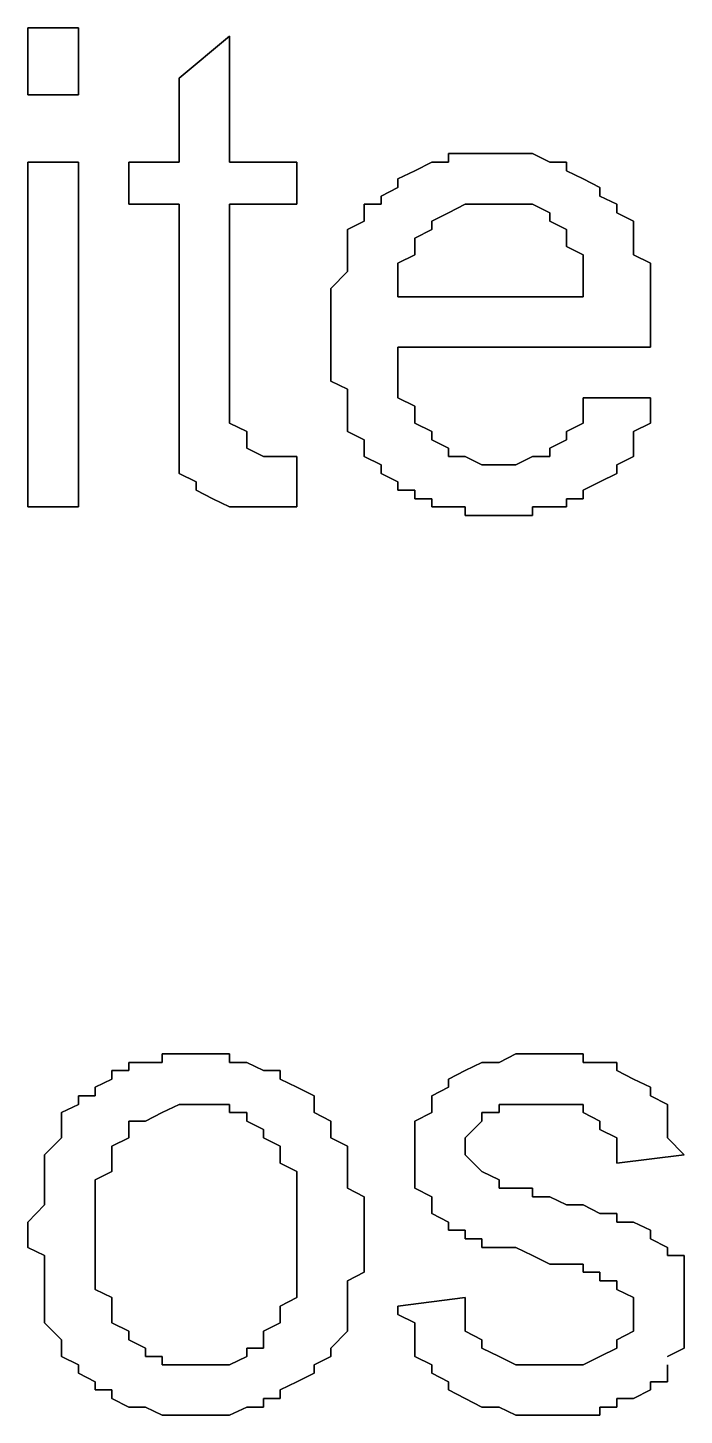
# Model space of a CAD drawing. Header units: metres. Extents: x 2.9 to 42.8, y 1.7 to 28.7.
# Drawn here: x 37.9977 to 38.1353, y 21.3572 to 21.6482 of the extents above; entities that cross this region are included whole.
import ezdxf

# ---------------------------------------------------------------- set-up
doc = ezdxf.new("R2010")
doc.units = ezdxf.units.M
doc.layers.add('GRIS', color=8, linetype='Continuous')

msp = doc.modelspace()

# ---------------------------------------------------------------- linework, layer by layer
at = {"layer": 'GRIS', "lineweight": -3}
for points in [[(38.0083, 21.6482), (37.9977, 21.6482), (38.0083, 21.6482)], [(37.9977, 21.6482), (37.9977, 21.6341), (37.9977, 21.6482)], [(38.0083, 21.6341), (38.0083, 21.6482), (38.0083, 21.6341)], [(38.04, 21.6464), (38.0294, 21.6376), (38.04, 21.6464)], [(38.04, 21.62), (38.04, 21.6464), (38.04, 21.62)], [(38.0294, 21.6376), (38.0294, 21.62), (38.0294, 21.6376)], [(37.9977, 21.6341), (38.0083, 21.6341), (37.9977, 21.6341)], [(38.0894, 21.6218), (38.0859, 21.6218), (38.0894, 21.6218)], [(38.0859, 21.6218), (38.0859, 21.62), (38.0859, 21.6218)], [(38.0929, 21.6218), (38.0894, 21.6218), (38.0929, 21.6218)], [(38.0965, 21.6218), (38.0929, 21.6218), (38.0965, 21.6218)], [(38.1, 21.6218), (38.0965, 21.6218), (38.1, 21.6218)], [(38.1035, 21.6218), (38.1, 21.6218), (38.1035, 21.6218)], [(38.1071, 21.62), (38.1035, 21.6218), (38.1071, 21.62)], [(38.0083, 21.62), (37.9977, 21.62), (38.0083, 21.62)], [(37.9977, 21.62), (37.9977, 21.5477), (37.9977, 21.62)], [(38.0083, 21.5477), (38.0083, 21.62), (38.0083, 21.5477)], [(38.0294, 21.62), (38.0189, 21.62), (38.0294, 21.62)], [(38.0189, 21.62), (38.0189, 21.6112), (38.0189, 21.62)], [(38.0541, 21.62), (38.04, 21.62), (38.0541, 21.62)], [(38.0541, 21.6112), (38.0541, 21.62), (38.0541, 21.6112)], [(38.0824, 21.62), (38.0788, 21.6182), (38.0824, 21.62)], [(38.0859, 21.62), (38.0824, 21.62), (38.0859, 21.62)], [(38.1106, 21.62), (38.1071, 21.62), (38.1106, 21.62)], [(38.1106, 21.6182), (38.1106, 21.62), (38.1106, 21.6182)], [(38.0788, 21.6182), (38.0753, 21.6165), (38.0788, 21.6182)], [(38.0753, 21.6165), (38.0753, 21.6147), (38.0753, 21.6165)], [(38.1141, 21.6165), (38.1106, 21.6182), (38.1141, 21.6165)], [(38.1176, 21.6147), (38.1141, 21.6165), (38.1176, 21.6147)], [(38.0753, 21.6147), (38.0718, 21.6129), (38.0753, 21.6147)], [(38.0718, 21.6129), (38.0718, 21.6112), (38.0718, 21.6129)], [(38.1176, 21.6129), (38.1176, 21.6147), (38.1176, 21.6129)], [(38.1212, 21.6112), (38.1176, 21.6129), (38.1212, 21.6112)], [(38.0189, 21.6112), (38.0294, 21.6112), (38.0189, 21.6112)], [(38.0294, 21.6112), (38.0294, 21.5688), (38.0294, 21.6112)], [(38.04, 21.5688), (38.04, 21.6112), (38.04, 21.5688)], [(38.04, 21.6112), (38.0541, 21.6112), (38.04, 21.6112)], [(38.0718, 21.6112), (38.0682, 21.6112), (38.0718, 21.6112)], [(38.0682, 21.6112), (38.0682, 21.6094), (38.0682, 21.6112)], [(38.0859, 21.6094), (38.0894, 21.6112), (38.0859, 21.6094)], [(38.0894, 21.6112), (38.0929, 21.6112), (38.0894, 21.6112)], [(38.0929, 21.6112), (38.0965, 21.6112), (38.0929, 21.6112)], [(38.0965, 21.6112), (38.1, 21.6112), (38.0965, 21.6112)], [(38.1, 21.6112), (38.1035, 21.6112), (38.1, 21.6112)], [(38.1035, 21.6112), (38.1071, 21.6094), (38.1035, 21.6112)], [(38.1212, 21.6094), (38.1212, 21.6112), (38.1212, 21.6094)], [(38.0682, 21.6076), (38.0647, 21.6059), (38.0682, 21.6076)], [(38.0682, 21.6094), (38.0682, 21.6076), (38.0682, 21.6094)], [(38.0824, 21.6076), (38.0859, 21.6094), (38.0824, 21.6076)], [(38.0824, 21.6059), (38.0824, 21.6076), (38.0824, 21.6059)], [(38.1071, 21.6094), (38.1071, 21.6076), (38.1071, 21.6094)], [(38.1071, 21.6076), (38.1106, 21.6059), (38.1071, 21.6076)], [(38.1247, 21.6076), (38.1212, 21.6094), (38.1247, 21.6076)], [(38.1247, 21.6059), (38.1247, 21.6076), (38.1247, 21.6059)], [(38.0647, 21.6059), (38.0647, 21.6023), (38.0647, 21.6059)], [(38.0788, 21.6041), (38.0824, 21.6059), (38.0788, 21.6041)], [(38.0788, 21.6023), (38.0788, 21.6041), (38.0788, 21.6023)], [(38.1106, 21.6059), (38.1106, 21.6041), (38.1106, 21.6059)], [(38.1106, 21.6041), (38.1106, 21.6023), (38.1106, 21.6041)], [(38.1247, 21.6023), (38.1247, 21.6059), (38.1247, 21.6023)], [(38.0647, 21.6023), (38.0647, 21.6006), (38.0647, 21.6023)], [(38.0788, 21.6006), (38.0788, 21.6023), (38.0788, 21.6006)], [(38.1106, 21.6023), (38.1141, 21.6006), (38.1106, 21.6023)], [(38.1247, 21.6006), (38.1247, 21.6023), (38.1247, 21.6006)], [(38.0647, 21.6006), (38.0647, 21.5988), (38.0647, 21.6006)], [(38.0647, 21.5988), (38.0647, 21.5971), (38.0647, 21.5988)], [(38.0753, 21.5988), (38.0788, 21.6006), (38.0753, 21.5988)], [(38.0753, 21.5971), (38.0753, 21.5988), (38.0753, 21.5971)], [(38.1141, 21.6006), (38.1141, 21.5988), (38.1141, 21.6006)], [(38.1141, 21.5988), (38.1141, 21.5971), (38.1141, 21.5988)], [(38.1282, 21.5988), (38.1247, 21.6006), (38.1282, 21.5988)], [(38.1282, 21.5971), (38.1282, 21.5988), (38.1282, 21.5971)], [(38.0647, 21.5971), (38.0612, 21.5935), (38.0647, 21.5971)], [(38.0753, 21.5935), (38.0753, 21.5971), (38.0753, 21.5935)], [(38.1141, 21.5971), (38.1141, 21.5935), (38.1141, 21.5971)], [(38.1282, 21.5935), (38.1282, 21.5971), (38.1282, 21.5935)], [(38.0612, 21.5935), (38.0612, 21.5918), (38.0612, 21.5935)], [(38.0753, 21.5918), (38.0753, 21.5935), (38.0753, 21.5918)], [(38.1141, 21.5935), (38.1141, 21.5918), (38.1141, 21.5935)], [(38.1282, 21.5918), (38.1282, 21.5935), (38.1282, 21.5918)], [(38.0612, 21.5918), (38.0612, 21.5882), (38.0612, 21.5918)], [(38.1141, 21.5918), (38.0753, 21.5918), (38.1141, 21.5918)], [(38.1282, 21.5882), (38.1282, 21.5918), (38.1282, 21.5882)], [(38.0612, 21.5882), (38.0612, 21.5865), (38.0612, 21.5882)], [(38.0612, 21.5865), (38.0612, 21.5829), (38.0612, 21.5865)], [(38.1282, 21.5865), (38.1282, 21.5882), (38.1282, 21.5865)], [(38.1282, 21.5847), (38.1282, 21.5865), (38.1282, 21.5847)], [(38.1282, 21.5829), (38.1282, 21.5847), (38.1282, 21.5829)], [(38.0612, 21.5829), (38.0612, 21.5812), (38.0612, 21.5829)], [(38.0612, 21.5812), (38.0612, 21.5794), (38.0612, 21.5812)], [(38.0753, 21.5777), (38.0753, 21.5812), (38.0753, 21.5777)], [(38.0753, 21.5812), (38.1282, 21.5812), (38.0753, 21.5812)], [(38.1282, 21.5812), (38.1282, 21.5829), (38.1282, 21.5812)], [(38.0612, 21.5794), (38.0612, 21.5759), (38.0612, 21.5794)], [(38.0753, 21.5759), (38.0753, 21.5777), (38.0753, 21.5759)], [(38.0612, 21.5759), (38.0612, 21.5741), (38.0612, 21.5759)], [(38.0753, 21.5724), (38.0753, 21.5759), (38.0753, 21.5724)], [(38.0612, 21.5741), (38.0647, 21.5724), (38.0612, 21.5741)], [(38.0647, 21.5724), (38.0647, 21.5688), (38.0647, 21.5724)], [(38.0753, 21.5706), (38.0753, 21.5724), (38.0753, 21.5706)], [(38.0788, 21.5688), (38.0753, 21.5706), (38.0788, 21.5688)], [(38.1141, 21.5706), (38.1141, 21.5688), (38.1141, 21.5706)], [(38.1282, 21.5706), (38.1141, 21.5706), (38.1282, 21.5706)], [(38.1282, 21.5671), (38.1282, 21.5706), (38.1282, 21.5671)], [(38.0294, 21.5688), (38.0294, 21.5653), (38.0294, 21.5688)], [(38.04, 21.5653), (38.04, 21.5688), (38.04, 21.5653)], [(38.0647, 21.5688), (38.0647, 21.5671), (38.0647, 21.5688)], [(38.0647, 21.5671), (38.0647, 21.5653), (38.0647, 21.5671)], [(38.0788, 21.5671), (38.0788, 21.5688), (38.0788, 21.5671)], [(38.0788, 21.5653), (38.0788, 21.5671), (38.0788, 21.5653)], [(38.1141, 21.5688), (38.1141, 21.5671), (38.1141, 21.5688)], [(38.1141, 21.5671), (38.1141, 21.5653), (38.1141, 21.5671)], [(38.1282, 21.5653), (38.1282, 21.5671), (38.1282, 21.5653)], [(38.0294, 21.5653), (38.0294, 21.5618), (38.0294, 21.5653)], [(38.0436, 21.5635), (38.04, 21.5653), (38.0436, 21.5635)], [(38.0436, 21.5618), (38.0436, 21.5635), (38.0436, 21.5618)], [(38.0647, 21.5653), (38.0647, 21.5635), (38.0647, 21.5653)], [(38.0647, 21.5635), (38.0682, 21.5618), (38.0647, 21.5635)], [(38.0824, 21.5635), (38.0788, 21.5653), (38.0824, 21.5635)], [(38.0824, 21.5618), (38.0824, 21.5635), (38.0824, 21.5618)], [(38.1141, 21.5653), (38.1106, 21.5635), (38.1141, 21.5653)], [(38.1106, 21.5635), (38.1106, 21.5618), (38.1106, 21.5635)], [(38.1247, 21.5635), (38.1282, 21.5653), (38.1247, 21.5635)], [(38.1247, 21.56), (38.1247, 21.5635), (38.1247, 21.56)], [(38.0294, 21.5618), (38.0294, 21.56), (38.0294, 21.5618)], [(38.0436, 21.56), (38.0436, 21.5618), (38.0436, 21.56)], [(38.0682, 21.5618), (38.0682, 21.56), (38.0682, 21.5618)], [(38.0859, 21.56), (38.0824, 21.5618), (38.0859, 21.56)], [(38.1106, 21.5618), (38.1071, 21.56), (38.1106, 21.5618)], [(38.0294, 21.56), (38.0294, 21.5583), (38.0294, 21.56)], [(38.0294, 21.5583), (38.0294, 21.5565), (38.0294, 21.5583)], [(38.0471, 21.5583), (38.0436, 21.56), (38.0471, 21.5583)], [(38.0506, 21.5583), (38.0471, 21.5583), (38.0506, 21.5583)], [(38.0541, 21.5583), (38.0506, 21.5583), (38.0541, 21.5583)], [(38.0541, 21.5477), (38.0541, 21.5583), (38.0541, 21.5477)], [(38.0682, 21.56), (38.0682, 21.5583), (38.0682, 21.56)], [(38.0682, 21.5583), (38.0718, 21.5565), (38.0682, 21.5583)], [(38.0859, 21.5583), (38.0859, 21.56), (38.0859, 21.5583)], [(38.0894, 21.5583), (38.0859, 21.5583), (38.0894, 21.5583)], [(38.0929, 21.5565), (38.0894, 21.5583), (38.0929, 21.5565)], [(38.1035, 21.5583), (38.1, 21.5565), (38.1035, 21.5583)], [(38.1071, 21.5583), (38.1035, 21.5583), (38.1071, 21.5583)], [(38.1071, 21.56), (38.1071, 21.5583), (38.1071, 21.56)], [(38.1212, 21.5565), (38.1247, 21.5583), (38.1212, 21.5565)], [(38.1247, 21.5583), (38.1247, 21.56), (38.1247, 21.5583)], [(38.0294, 21.5565), (38.0294, 21.5547), (38.0294, 21.5565)], [(38.0294, 21.5547), (38.033, 21.553), (38.0294, 21.5547)], [(38.0718, 21.5565), (38.0718, 21.5547), (38.0718, 21.5565)], [(38.0718, 21.5547), (38.0753, 21.553), (38.0718, 21.5547)], [(38.0965, 21.5565), (38.0929, 21.5565), (38.0965, 21.5565)], [(38.1, 21.5565), (38.0965, 21.5565), (38.1, 21.5565)], [(38.1176, 21.553), (38.1212, 21.5547), (38.1176, 21.553)], [(38.1212, 21.5547), (38.1212, 21.5565), (38.1212, 21.5547)], [(38.033, 21.553), (38.033, 21.5512), (38.033, 21.553)], [(38.0753, 21.553), (38.0753, 21.5512), (38.0753, 21.553)], [(38.1141, 21.5512), (38.1176, 21.553), (38.1141, 21.5512)], [(38.033, 21.5512), (38.0365, 21.5494), (38.033, 21.5512)], [(38.0365, 21.5494), (38.04, 21.5477), (38.0365, 21.5494)], [(38.0753, 21.5512), (38.0788, 21.5512), (38.0753, 21.5512)], [(38.0788, 21.5512), (38.0788, 21.5494), (38.0788, 21.5512)], [(38.0788, 21.5494), (38.0824, 21.5494), (38.0788, 21.5494)], [(38.0824, 21.5494), (38.0824, 21.5477), (38.0824, 21.5494)], [(38.1106, 21.5477), (38.1106, 21.5494), (38.1106, 21.5477)], [(38.1106, 21.5494), (38.1141, 21.5494), (38.1106, 21.5494)], [(38.1141, 21.5494), (38.1141, 21.5512), (38.1141, 21.5494)], [(37.9977, 21.5477), (38.0083, 21.5477), (37.9977, 21.5477)], [(38.04, 21.5477), (38.0436, 21.5477), (38.04, 21.5477)], [(38.0436, 21.5477), (38.0471, 21.5477), (38.0436, 21.5477)], [(38.0471, 21.5477), (38.0506, 21.5477), (38.0471, 21.5477)], [(38.0506, 21.5477), (38.0541, 21.5477), (38.0506, 21.5477)], [(38.0824, 21.5477), (38.0859, 21.5477), (38.0824, 21.5477)], [(38.0859, 21.5477), (38.0894, 21.5477), (38.0859, 21.5477)], [(38.0894, 21.5477), (38.0894, 21.5459), (38.0894, 21.5477)], [(38.0894, 21.5459), (38.0929, 21.5459), (38.0894, 21.5459)], [(38.0929, 21.5459), (38.0965, 21.5459), (38.0929, 21.5459)], [(38.0965, 21.5459), (38.1, 21.5459), (38.0965, 21.5459)], [(38.1, 21.5459), (38.1035, 21.5459), (38.1, 21.5459)], [(38.1035, 21.5459), (38.1035, 21.5477), (38.1035, 21.5459)], [(38.1035, 21.5477), (38.1071, 21.5477), (38.1035, 21.5477)], [(38.1071, 21.5477), (38.1106, 21.5477), (38.1071, 21.5477)], [(38.0294, 21.433), (38.0259, 21.433), (38.0294, 21.433)], [(38.0259, 21.433), (38.0259, 21.4312), (38.0259, 21.433)], [(38.033, 21.433), (38.0294, 21.433), (38.033, 21.433)], [(38.0365, 21.433), (38.033, 21.433), (38.0365, 21.433)], [(38.04, 21.433), (38.0365, 21.433), (38.04, 21.433)], [(38.04, 21.4312), (38.04, 21.433), (38.04, 21.4312)], [(38.1, 21.433), (38.0965, 21.4312), (38.1, 21.433)], [(38.1035, 21.433), (38.1, 21.433), (38.1035, 21.433)], [(38.1071, 21.433), (38.1035, 21.433), (38.1071, 21.433)], [(38.1106, 21.433), (38.1071, 21.433), (38.1106, 21.433)], [(38.1141, 21.433), (38.1106, 21.433), (38.1141, 21.433)], [(38.1141, 21.4312), (38.1141, 21.433), (38.1141, 21.4312)], [(38.0189, 21.4295), (38.0153, 21.4295), (38.0189, 21.4295)], [(38.0153, 21.4295), (38.0153, 21.4277), (38.0153, 21.4295)], [(38.0224, 21.4312), (38.0189, 21.4312), (38.0224, 21.4312)], [(38.0189, 21.4312), (38.0189, 21.4295), (38.0189, 21.4312)], [(38.0259, 21.4312), (38.0224, 21.4312), (38.0259, 21.4312)], [(38.0436, 21.4312), (38.04, 21.4312), (38.0436, 21.4312)], [(38.0471, 21.4295), (38.0436, 21.4312), (38.0471, 21.4295)], [(38.0506, 21.4295), (38.0471, 21.4295), (38.0506, 21.4295)], [(38.0506, 21.4277), (38.0506, 21.4295), (38.0506, 21.4277)], [(38.0894, 21.4295), (38.0859, 21.4277), (38.0894, 21.4295)], [(38.0929, 21.4312), (38.0894, 21.4295), (38.0929, 21.4312)], [(38.0965, 21.4312), (38.0929, 21.4312), (38.0965, 21.4312)], [(38.1176, 21.4312), (38.1141, 21.4312), (38.1176, 21.4312)], [(38.1212, 21.4312), (38.1176, 21.4312), (38.1212, 21.4312)], [(38.1212, 21.4295), (38.1212, 21.4312), (38.1212, 21.4295)], [(38.1247, 21.4277), (38.1212, 21.4295), (38.1247, 21.4277)], [(38.0153, 21.4277), (38.0118, 21.426), (38.0153, 21.4277)], [(38.0541, 21.426), (38.0506, 21.4277), (38.0541, 21.426)], [(38.0859, 21.4277), (38.0859, 21.426), (38.0859, 21.4277)], [(38.1282, 21.426), (38.1247, 21.4277), (38.1282, 21.426)], [(38.0118, 21.4242), (38.0083, 21.4242), (38.0118, 21.4242)], [(38.0083, 21.4242), (38.0083, 21.4224), (38.0083, 21.4242)], [(38.0118, 21.426), (38.0118, 21.4242), (38.0118, 21.426)], [(38.0577, 21.4242), (38.0541, 21.426), (38.0577, 21.4242)], [(38.0577, 21.4224), (38.0577, 21.4242), (38.0577, 21.4224)], [(38.0859, 21.426), (38.0824, 21.4242), (38.0859, 21.426)], [(38.0824, 21.4242), (38.0824, 21.4224), (38.0824, 21.4242)], [(38.1282, 21.4242), (38.1282, 21.426), (38.1282, 21.4242)], [(38.1318, 21.4224), (38.1282, 21.4242), (38.1318, 21.4224)], [(38.0083, 21.4224), (38.0048, 21.4207), (38.0083, 21.4224)], [(38.0048, 21.4207), (38.0048, 21.4189), (38.0048, 21.4207)], [(38.0224, 21.4189), (38.0259, 21.4207), (38.0224, 21.4189)], [(38.0259, 21.4207), (38.0294, 21.4224), (38.0259, 21.4207)], [(38.0294, 21.4224), (38.033, 21.4224), (38.0294, 21.4224)], [(38.033, 21.4224), (38.0365, 21.4224), (38.033, 21.4224)], [(38.0365, 21.4224), (38.04, 21.4224), (38.0365, 21.4224)], [(38.04, 21.4224), (38.04, 21.4207), (38.04, 21.4224)], [(38.04, 21.4207), (38.0436, 21.4207), (38.04, 21.4207)], [(38.0436, 21.4207), (38.0436, 21.4189), (38.0436, 21.4207)], [(38.0577, 21.4207), (38.0577, 21.4224), (38.0577, 21.4207)], [(38.0612, 21.4189), (38.0577, 21.4207), (38.0612, 21.4189)], [(38.0824, 21.4207), (38.0788, 21.4189), (38.0824, 21.4207)], [(38.0824, 21.4224), (38.0824, 21.4207), (38.0824, 21.4224)], [(38.0929, 21.4189), (38.0929, 21.4207), (38.0929, 21.4189)], [(38.0929, 21.4207), (38.0965, 21.4207), (38.0929, 21.4207)], [(38.0965, 21.4207), (38.0965, 21.4224), (38.0965, 21.4207)], [(38.0965, 21.4224), (38.1, 21.4224), (38.0965, 21.4224)], [(38.1, 21.4224), (38.1035, 21.4224), (38.1, 21.4224)], [(38.1035, 21.4224), (38.1071, 21.4224), (38.1035, 21.4224)], [(38.1071, 21.4224), (38.1106, 21.4224), (38.1071, 21.4224)], [(38.1106, 21.4224), (38.1141, 21.4224), (38.1106, 21.4224)], [(38.1141, 21.4224), (38.1141, 21.4207), (38.1141, 21.4224)], [(38.1141, 21.4207), (38.1176, 21.4189), (38.1141, 21.4207)], [(38.1318, 21.4207), (38.1318, 21.4224), (38.1318, 21.4207)], [(38.1318, 21.4171), (38.1318, 21.4207), (38.1318, 21.4171)], [(38.0048, 21.4189), (38.0048, 21.4171), (38.0048, 21.4189)], [(38.0189, 21.4171), (38.0189, 21.4189), (38.0189, 21.4171)], [(38.0189, 21.4189), (38.0224, 21.4189), (38.0189, 21.4189)], [(38.0436, 21.4189), (38.0471, 21.4171), (38.0436, 21.4189)], [(38.0612, 21.4171), (38.0612, 21.4189), (38.0612, 21.4171)], [(38.0788, 21.4189), (38.0788, 21.4171), (38.0788, 21.4189)], [(38.0894, 21.4154), (38.0929, 21.4189), (38.0894, 21.4154)], [(38.1176, 21.4189), (38.1176, 21.4171), (38.1176, 21.4189)], [(38.0048, 21.4154), (38.0012, 21.4118), (38.0048, 21.4154)], [(38.0048, 21.4171), (38.0048, 21.4154), (38.0048, 21.4171)], [(38.0153, 21.4136), (38.0189, 21.4154), (38.0153, 21.4136)], [(38.0189, 21.4154), (38.0189, 21.4171), (38.0189, 21.4154)], [(38.0471, 21.4171), (38.0471, 21.4154), (38.0471, 21.4171)], [(38.0471, 21.4154), (38.0506, 21.4136), (38.0471, 21.4154)], [(38.0612, 21.4154), (38.0612, 21.4171), (38.0612, 21.4154)], [(38.0647, 21.4136), (38.0612, 21.4154), (38.0647, 21.4136)], [(38.0788, 21.4171), (38.0788, 21.4136), (38.0788, 21.4171)], [(38.0894, 21.4136), (38.0894, 21.4154), (38.0894, 21.4136)], [(38.1176, 21.4171), (38.1212, 21.4154), (38.1176, 21.4171)], [(38.1212, 21.4154), (38.1212, 21.4136), (38.1212, 21.4154)], [(38.1318, 21.4154), (38.1318, 21.4171), (38.1318, 21.4154)], [(38.1353, 21.4118), (38.1318, 21.4154), (38.1353, 21.4118)], [(38.0012, 21.4118), (38.0012, 21.4101), (38.0012, 21.4118)], [(38.0153, 21.4118), (38.0153, 21.4136), (38.0153, 21.4118)], [(38.0153, 21.4101), (38.0153, 21.4118), (38.0153, 21.4101)], [(38.0506, 21.4136), (38.0506, 21.4118), (38.0506, 21.4136)], [(38.0506, 21.4118), (38.0506, 21.4101), (38.0506, 21.4118)], [(38.0647, 21.4118), (38.0647, 21.4136), (38.0647, 21.4118)], [(38.0647, 21.4101), (38.0647, 21.4118), (38.0647, 21.4101)], [(38.0788, 21.4136), (38.0788, 21.4118), (38.0788, 21.4136)], [(38.0788, 21.4118), (38.0788, 21.4083), (38.0788, 21.4118)], [(38.0894, 21.4118), (38.0894, 21.4136), (38.0894, 21.4118)], [(38.0929, 21.4083), (38.0894, 21.4118), (38.0929, 21.4083)], [(38.1212, 21.4136), (38.1212, 21.4101), (38.1212, 21.4136)], [(38.1212, 21.4101), (38.1353, 21.4118), (38.1212, 21.4101)], [(38.0012, 21.4101), (38.0012, 21.4083), (38.0012, 21.4101)], [(38.0153, 21.4083), (38.0153, 21.4101), (38.0153, 21.4083)], [(38.0506, 21.4101), (38.0541, 21.4083), (38.0506, 21.4101)], [(38.0647, 21.4066), (38.0647, 21.4101), (38.0647, 21.4066)], [(38.0012, 21.4083), (38.0012, 21.4048), (38.0012, 21.4083)], [(38.0118, 21.4066), (38.0153, 21.4083), (38.0118, 21.4066)], [(38.0118, 21.4048), (38.0118, 21.4066), (38.0118, 21.4048)], [(38.0541, 21.4083), (38.0541, 21.4066), (38.0541, 21.4083)], [(38.0541, 21.4066), (38.0541, 21.403), (38.0541, 21.4066)], [(38.0647, 21.4048), (38.0647, 21.4066), (38.0647, 21.4048)], [(38.0788, 21.4083), (38.0788, 21.4066), (38.0788, 21.4083)], [(38.0788, 21.4066), (38.0788, 21.4048), (38.0788, 21.4066)], [(38.0965, 21.4066), (38.0929, 21.4083), (38.0965, 21.4066)], [(38.0965, 21.4048), (38.0965, 21.4066), (38.0965, 21.4048)], [(38.0012, 21.4048), (38.0012, 21.403), (38.0012, 21.4048)], [(38.0118, 21.4013), (38.0118, 21.4048), (38.0118, 21.4013)], [(38.0682, 21.403), (38.0647, 21.4048), (38.0682, 21.403)], [(38.0788, 21.4048), (38.0824, 21.403), (38.0788, 21.4048)], [(38.1, 21.4048), (38.0965, 21.4048), (38.1, 21.4048)], [(38.1035, 21.4048), (38.1, 21.4048), (38.1035, 21.4048)], [(38.1035, 21.403), (38.1035, 21.4048), (38.1035, 21.403)], [(38.0012, 21.4013), (37.9977, 21.3977), (38.0012, 21.4013)], [(38.0012, 21.403), (38.0012, 21.4013), (38.0012, 21.403)], [(38.0118, 21.3995), (38.0118, 21.4013), (38.0118, 21.3995)], [(38.0541, 21.403), (38.0541, 21.4013), (38.0541, 21.403)], [(38.0541, 21.4013), (38.0541, 21.3977), (38.0541, 21.4013)], [(38.0682, 21.3995), (38.0682, 21.403), (38.0682, 21.3995)], [(38.0824, 21.403), (38.0824, 21.4013), (38.0824, 21.403)], [(38.0824, 21.4013), (38.0824, 21.3995), (38.0824, 21.4013)], [(38.1071, 21.403), (38.1035, 21.403), (38.1071, 21.403)], [(38.1106, 21.4013), (38.1071, 21.403), (38.1106, 21.4013)], [(38.1141, 21.4013), (38.1106, 21.4013), (38.1141, 21.4013)], [(38.1176, 21.3995), (38.1141, 21.4013), (38.1176, 21.3995)], [(37.9977, 21.3977), (37.9977, 21.3942), (37.9977, 21.3977)], [(38.0118, 21.396), (38.0118, 21.3995), (38.0118, 21.396)], [(38.0541, 21.3977), (38.0541, 21.396), (38.0541, 21.3977)], [(38.0682, 21.3977), (38.0682, 21.3995), (38.0682, 21.3977)], [(38.0682, 21.396), (38.0682, 21.3977), (38.0682, 21.396)], [(38.0824, 21.3995), (38.0859, 21.3977), (38.0824, 21.3995)], [(38.0859, 21.3977), (38.0859, 21.396), (38.0859, 21.3977)], [(38.1212, 21.3995), (38.1176, 21.3995), (38.1212, 21.3995)], [(38.1212, 21.3977), (38.1212, 21.3995), (38.1212, 21.3977)], [(38.1247, 21.3977), (38.1212, 21.3977), (38.1247, 21.3977)], [(38.1282, 21.396), (38.1247, 21.3977), (38.1282, 21.396)], [(38.0118, 21.3942), (38.0118, 21.396), (38.0118, 21.3942)], [(38.0541, 21.396), (38.0541, 21.3942), (38.0541, 21.396)], [(38.0682, 21.3924), (38.0682, 21.396), (38.0682, 21.3924)], [(38.0859, 21.396), (38.0894, 21.396), (38.0859, 21.396)], [(38.0894, 21.396), (38.0894, 21.3942), (38.0894, 21.396)], [(38.1282, 21.3942), (38.1282, 21.396), (38.1282, 21.3942)], [(37.9977, 21.3942), (37.9977, 21.3924), (37.9977, 21.3942)], [(37.9977, 21.3924), (38.0012, 21.3907), (37.9977, 21.3924)], [(38.0118, 21.3924), (38.0118, 21.3942), (38.0118, 21.3924)], [(38.0118, 21.3889), (38.0118, 21.3924), (38.0118, 21.3889)], [(38.0541, 21.3942), (38.0541, 21.3907), (38.0541, 21.3942)], [(38.0682, 21.3907), (38.0682, 21.3924), (38.0682, 21.3907)], [(38.0894, 21.3942), (38.0929, 21.3942), (38.0894, 21.3942)], [(38.0929, 21.3942), (38.0929, 21.3924), (38.0929, 21.3942)], [(38.0929, 21.3924), (38.0965, 21.3924), (38.0929, 21.3924)], [(38.0965, 21.3924), (38.1, 21.3924), (38.0965, 21.3924)], [(38.1, 21.3924), (38.1035, 21.3907), (38.1, 21.3924)], [(38.1318, 21.3924), (38.1282, 21.3942), (38.1318, 21.3924)], [(38.1318, 21.3907), (38.1318, 21.3924), (38.1318, 21.3907)], [(38.0012, 21.3907), (38.0012, 21.3872), (38.0012, 21.3907)], [(38.0118, 21.3872), (38.0118, 21.3889), (38.0118, 21.3872)], [(38.0541, 21.3907), (38.0541, 21.3889), (38.0541, 21.3907)], [(38.0541, 21.3889), (38.0541, 21.3854), (38.0541, 21.3889)], [(38.0682, 21.3872), (38.0682, 21.3907), (38.0682, 21.3872)], [(38.1035, 21.3907), (38.1071, 21.3889), (38.1035, 21.3907)], [(38.1071, 21.3889), (38.1106, 21.3889), (38.1071, 21.3889)], [(38.1106, 21.3889), (38.1141, 21.3889), (38.1106, 21.3889)], [(38.1141, 21.3889), (38.1141, 21.3872), (38.1141, 21.3889)], [(38.1353, 21.3907), (38.1318, 21.3907), (38.1353, 21.3907)], [(38.1353, 21.3889), (38.1353, 21.3907), (38.1353, 21.3889)], [(38.1353, 21.3872), (38.1353, 21.3889), (38.1353, 21.3872)], [(38.0012, 21.3872), (38.0012, 21.3854), (38.0012, 21.3872)], [(38.0118, 21.3836), (38.0118, 21.3872), (38.0118, 21.3836)], [(38.0647, 21.3854), (38.0682, 21.3872), (38.0647, 21.3854)], [(38.1141, 21.3872), (38.1176, 21.3872), (38.1141, 21.3872)], [(38.1176, 21.3872), (38.1176, 21.3854), (38.1176, 21.3872)], [(38.1353, 21.3836), (38.1353, 21.3872), (38.1353, 21.3836)], [(38.0012, 21.3854), (38.0012, 21.3819), (38.0012, 21.3854)], [(38.0153, 21.3819), (38.0118, 21.3836), (38.0153, 21.3819)], [(38.0541, 21.3854), (38.0541, 21.3836), (38.0541, 21.3854)], [(38.0541, 21.3836), (38.0541, 21.3819), (38.0541, 21.3836)], [(38.0647, 21.3836), (38.0647, 21.3854), (38.0647, 21.3836)], [(38.0647, 21.3801), (38.0647, 21.3836), (38.0647, 21.3801)], [(38.1176, 21.3854), (38.1212, 21.3854), (38.1176, 21.3854)], [(38.1212, 21.3854), (38.1212, 21.3836), (38.1212, 21.3854)], [(38.1212, 21.3836), (38.1247, 21.3819), (38.1212, 21.3836)], [(38.1353, 21.3819), (38.1353, 21.3836), (38.1353, 21.3819)], [(38.0012, 21.3819), (38.0012, 21.3801), (38.0012, 21.3819)], [(38.0012, 21.3801), (38.0012, 21.3783), (38.0012, 21.3801)], [(38.0153, 21.3801), (38.0153, 21.3819), (38.0153, 21.3801)], [(38.0153, 21.3783), (38.0153, 21.3801), (38.0153, 21.3783)], [(38.0541, 21.3819), (38.0506, 21.3801), (38.0541, 21.3819)], [(38.0506, 21.3801), (38.0506, 21.3766), (38.0506, 21.3801)], [(38.0647, 21.3783), (38.0647, 21.3801), (38.0647, 21.3783)], [(38.0894, 21.3819), (38.0753, 21.3801), (38.0894, 21.3819)], [(38.0753, 21.3801), (38.0753, 21.3783), (38.0753, 21.3801)], [(38.0894, 21.3801), (38.0894, 21.3819), (38.0894, 21.3801)], [(38.0894, 21.3766), (38.0894, 21.3801), (38.0894, 21.3766)], [(38.1247, 21.3819), (38.1247, 21.3783), (38.1247, 21.3819)], [(38.1353, 21.3801), (38.1353, 21.3819), (38.1353, 21.3801)], [(38.1353, 21.3783), (38.1353, 21.3801), (38.1353, 21.3783)], [(38.0012, 21.3783), (38.0012, 21.3766), (38.0012, 21.3783)], [(38.0153, 21.3766), (38.0153, 21.3783), (38.0153, 21.3766)], [(38.0647, 21.3766), (38.0647, 21.3783), (38.0647, 21.3766)], [(38.0753, 21.3783), (38.0788, 21.3766), (38.0753, 21.3783)], [(38.1247, 21.3783), (38.1247, 21.3766), (38.1247, 21.3783)], [(38.1353, 21.3748), (38.1353, 21.3783), (38.1353, 21.3748)], [(38.0012, 21.3766), (38.0048, 21.373), (38.0012, 21.3766)], [(38.0189, 21.3748), (38.0153, 21.3766), (38.0189, 21.3748)], [(38.0189, 21.373), (38.0189, 21.3748), (38.0189, 21.373)], [(38.0506, 21.3766), (38.0471, 21.3748), (38.0506, 21.3766)], [(38.0471, 21.3748), (38.0471, 21.373), (38.0471, 21.3748)], [(38.0612, 21.3713), (38.0647, 21.3748), (38.0612, 21.3713)], [(38.0647, 21.3748), (38.0647, 21.3766), (38.0647, 21.3748)], [(38.0788, 21.3766), (38.0788, 21.3748), (38.0788, 21.3766)], [(38.0788, 21.3748), (38.0788, 21.3713), (38.0788, 21.3748)], [(38.0894, 21.3748), (38.0894, 21.3766), (38.0894, 21.3748)], [(38.0929, 21.373), (38.0894, 21.3748), (38.0929, 21.373)], [(38.1247, 21.3748), (38.1212, 21.373), (38.1247, 21.3748)], [(38.1247, 21.3766), (38.1247, 21.3748), (38.1247, 21.3766)], [(38.1353, 21.373), (38.1353, 21.3748), (38.1353, 21.373)], [(38.0048, 21.373), (38.0048, 21.3713), (38.0048, 21.373)], [(38.0048, 21.3713), (38.0048, 21.3695), (38.0048, 21.3713)], [(38.0224, 21.3713), (38.0189, 21.373), (38.0224, 21.3713)], [(38.0224, 21.3695), (38.0224, 21.3713), (38.0224, 21.3695)], [(38.0471, 21.3713), (38.0436, 21.3713), (38.0471, 21.3713)], [(38.0436, 21.3713), (38.0436, 21.3695), (38.0436, 21.3713)], [(38.0471, 21.373), (38.0471, 21.3713), (38.0471, 21.373)], [(38.0612, 21.3695), (38.0612, 21.3713), (38.0612, 21.3695)], [(38.0788, 21.3713), (38.0788, 21.3695), (38.0788, 21.3713)], [(38.0929, 21.3713), (38.0929, 21.373), (38.0929, 21.3713)], [(38.0965, 21.3695), (38.0929, 21.3713), (38.0965, 21.3695)], [(38.1212, 21.3713), (38.1176, 21.3695), (38.1212, 21.3713)], [(38.1212, 21.373), (38.1212, 21.3713), (38.1212, 21.373)], [(38.1318, 21.3695), (38.1353, 21.3713), (38.1318, 21.3695)], [(38.1353, 21.3713), (38.1353, 21.373), (38.1353, 21.3713)], [(38.0048, 21.3695), (38.0083, 21.3678), (38.0048, 21.3695)], [(38.0259, 21.3695), (38.0224, 21.3695), (38.0259, 21.3695)], [(38.0259, 21.3678), (38.0259, 21.3695), (38.0259, 21.3678)], [(38.0436, 21.3695), (38.04, 21.3678), (38.0436, 21.3695)], [(38.0577, 21.3678), (38.0612, 21.3695), (38.0577, 21.3678)], [(38.0788, 21.3695), (38.0824, 21.3678), (38.0788, 21.3695)], [(38.1, 21.3678), (38.0965, 21.3695), (38.1, 21.3678)], [(38.1176, 21.3695), (38.1141, 21.3678), (38.1176, 21.3695)], [(38.0083, 21.3678), (38.0083, 21.366), (38.0083, 21.3678)], [(38.0083, 21.366), (38.0118, 21.3642), (38.0083, 21.366)], [(38.0294, 21.3678), (38.0259, 21.3678), (38.0294, 21.3678)], [(38.033, 21.3678), (38.0294, 21.3678), (38.033, 21.3678)], [(38.0365, 21.3678), (38.033, 21.3678), (38.0365, 21.3678)], [(38.04, 21.3678), (38.0365, 21.3678), (38.04, 21.3678)], [(38.0541, 21.3642), (38.0577, 21.366), (38.0541, 21.3642)], [(38.0577, 21.366), (38.0577, 21.3678), (38.0577, 21.366)], [(38.0824, 21.3678), (38.0824, 21.366), (38.0824, 21.3678)], [(38.0824, 21.366), (38.0859, 21.3642), (38.0824, 21.366)], [(38.1035, 21.3678), (38.1, 21.3678), (38.1035, 21.3678)], [(38.1071, 21.3678), (38.1035, 21.3678), (38.1071, 21.3678)], [(38.1106, 21.3678), (38.1071, 21.3678), (38.1106, 21.3678)], [(38.1141, 21.3678), (38.1106, 21.3678), (38.1141, 21.3678)], [(38.1318, 21.366), (38.1318, 21.3678), (38.1318, 21.366)], [(38.1318, 21.3642), (38.1318, 21.366), (38.1318, 21.3642)], [(38.0118, 21.3642), (38.0118, 21.3625), (38.0118, 21.3642)], [(38.0118, 21.3625), (38.0153, 21.3625), (38.0118, 21.3625)], [(38.0153, 21.3625), (38.0153, 21.3607), (38.0153, 21.3625)], [(38.0506, 21.3625), (38.0541, 21.3642), (38.0506, 21.3625)], [(38.0506, 21.3607), (38.0506, 21.3625), (38.0506, 21.3607)], [(38.0859, 21.3642), (38.0859, 21.3625), (38.0859, 21.3642)], [(38.0859, 21.3625), (38.0894, 21.3607), (38.0859, 21.3625)], [(38.1247, 21.3607), (38.1282, 21.3625), (38.1247, 21.3607)], [(38.1282, 21.3625), (38.1282, 21.3642), (38.1282, 21.3625)], [(38.1282, 21.3642), (38.1318, 21.3642), (38.1282, 21.3642)], [(38.0153, 21.3607), (38.0189, 21.3589), (38.0153, 21.3607)], [(38.0471, 21.3589), (38.0471, 21.3607), (38.0471, 21.3589)], [(38.0471, 21.3607), (38.0506, 21.3607), (38.0471, 21.3607)], [(38.0894, 21.3607), (38.0929, 21.3589), (38.0894, 21.3607)], [(38.1212, 21.3589), (38.1212, 21.3607), (38.1212, 21.3589)], [(38.1212, 21.3607), (38.1247, 21.3607), (38.1212, 21.3607)], [(38.0189, 21.3589), (38.0224, 21.3589), (38.0189, 21.3589)], [(38.0224, 21.3589), (38.0259, 21.3572), (38.0224, 21.3589)], [(38.0259, 21.3572), (38.0294, 21.3572), (38.0259, 21.3572)], [(38.0294, 21.3572), (38.033, 21.3572), (38.0294, 21.3572)], [(38.033, 21.3572), (38.0365, 21.3572), (38.033, 21.3572)], [(38.0365, 21.3572), (38.04, 21.3572), (38.0365, 21.3572)], [(38.04, 21.3572), (38.0436, 21.3589), (38.04, 21.3572)], [(38.0436, 21.3589), (38.0471, 21.3589), (38.0436, 21.3589)], [(38.0929, 21.3589), (38.0965, 21.3589), (38.0929, 21.3589)], [(38.0965, 21.3589), (38.1, 21.3572), (38.0965, 21.3589)], [(38.1, 21.3572), (38.1035, 21.3572), (38.1, 21.3572)], [(38.1035, 21.3572), (38.1071, 21.3572), (38.1035, 21.3572)], [(38.1071, 21.3572), (38.1106, 21.3572), (38.1071, 21.3572)], [(38.1106, 21.3572), (38.1141, 21.3572), (38.1106, 21.3572)], [(38.1141, 21.3572), (38.1176, 21.3572), (38.1141, 21.3572)], [(38.1176, 21.3572), (38.1176, 21.3589), (38.1176, 21.3572)], [(38.1176, 21.3589), (38.1212, 21.3589), (38.1176, 21.3589)]]:
    msp.add_lwpolyline(points, dxfattribs=at)

doc.saveas('drawing.dxf')
